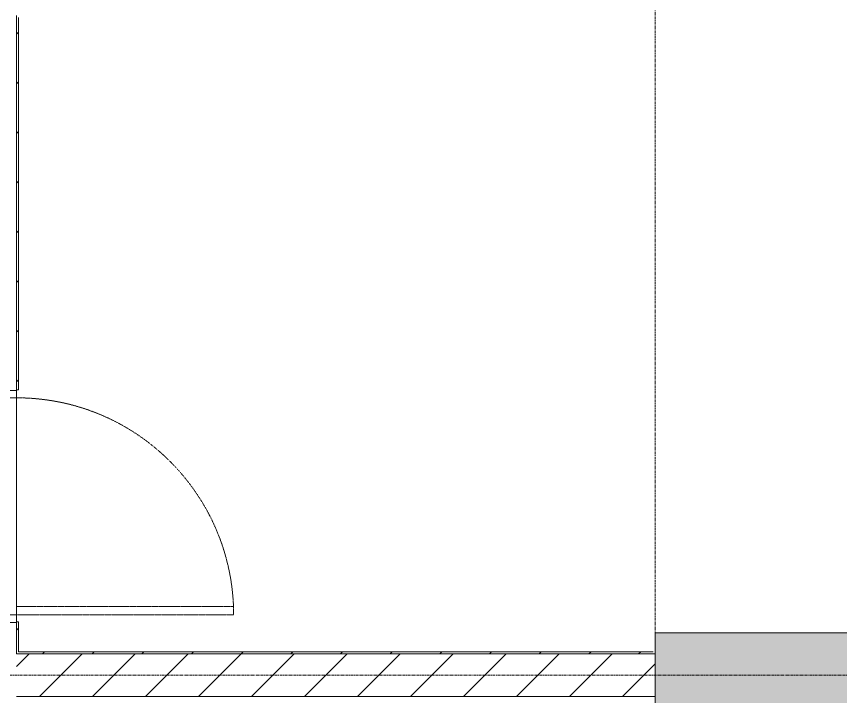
# Model space of a CAD drawing. Header units: millimetres. Extents: x 5359 to 218750, y -16347 to 109893.
# Drawn here: x 119053 to 122923, y 45237 to 48432 of the extents above; entities that cross this region are included whole.
import ezdxf

# ---------------------------------------------------------------- set-up
doc = ezdxf.new("R2010")
doc.units = ezdxf.units.MM
doc.linetypes.add('Grid Line', pattern=[22.225, 12.7, -3.175, 3.175, -3.175])
doc.linetypes.add('NET VAN', pattern=[1.06, 0.53, -0.53])
for name, color, linetype, lineweight in [('0-1', 7, 'Continuous', 5), ('A-DETL-GENF-2', 9, 'NET VAN', 9), ('A-DOOR', 31, 'Continuous', 9), ('A-DOOR-FRAM', 31, 'Continuous', 9), ('A-FLOR-1', 9, 'Continuous', 9), ('A-WALL-3', 113, 'Continuous', 18), ('A-WALL-PATT-2', 9, 'Continuous', 9), ('A-WALL-PATT-3', 111, 'Continuous', 9), ('I-WALL-1', 53, 'Continuous', 18), ('S-COLS-2', 53, 'Continuous', 18), ('S-COLS-3', 9, 'Continuous', 9), ('S-GRID-1', 1, 'Grid Line', 9)]:
    doc.layers.add(name, color=color, linetype=linetype, lineweight=lineweight)
pattern_1 = [(45, (0, 0), (-116.67262, 116.67262), [])]

# ---------------------------------------------------------------- blocks, each defined once
blk = doc.blocks.new('M_Concrete-Rectangular-Column2 - 400x1300-812637-TKCS_MB ĐỊNH VỊ CỔNG-HÀNG RÀO')
at = {"layer": 'S-COLS-3'}
blk.add_hatch(color=256, dxfattribs=at).paths.add_polyline_path([(-650, 200), (-650, -200), (650, -200), (650, 200), (162, 200)])
at = {"layer": 'S-COLS-2'}
for p, q in [((-650, 200), (650, 200)), ((-650, -200), (-650, 200)), ((650, 200), (650, -200)), ((650, -200), (-650, -200))]:
    blk.add_line(p, q, dxfattribs=at)
blk = doc.blocks.new('NCV_TKTC_KET CAU_rvt-1-TKCS_MB ĐỊNH VỊ CỔNG-HÀNG RÀO')
at = {"layer": 'S-COLS-3'}
blk.add_blockref('M_Concrete-Rectangular-Column2 - 400x1300-812637-TKCS_MB ĐỊNH VỊ CỔNG-HÀNG RÀO', (122702.6, 45336.9), dxfattribs=at)
blk = doc.blocks.new('NCV_TKTC_TANG 1_rvt-1-TKCS_MB ĐỊNH VỊ CỔNG-HÀNG RÀO')
at = {"layer": 'A-WALL-PATT-2'}
h = blk.add_hatch(dxfattribs=at)
h.set_pattern_fill('FP_3', color=256, style=0, pattern_type=2)
h.set_pattern_definition(pattern_1)
h.paths.add_polyline_path([(119062.6, 45436.9), (119062.6, 45587.4), (119052.6, 45587.4), (119052.6, 45436.9)])
h.paths.add_polyline_path([(119062.6, 46677.4), (119062.6, 48436.9), (119052.6, 48436.9), (119052.6, 46677.4)])
h = blk.add_hatch(dxfattribs=at)
h.set_pattern_fill('FP_3', color=256, style=0, pattern_type=2)
h.set_pattern_definition(pattern_1)
h.paths.add_polyline_path([(121560.4, 45436.9), (122042.6, 45436.9), (122042.6, 45446.9), (119062.6, 45446.9), (119062.6, 45436.9), (119139.5, 45436.9)])
at = {"layer": 'A-FLOR-1'}
for p, q in [((119052.6, 46677.4), (119052.6, 45587.4)), ((119052.7, 45587.4), (119052.7, 46677.4))]:
    blk.add_line(p, q, dxfattribs=at)
at = {"layer": 'I-WALL-1'}
for p, q in [((119052.6, 48436.9), (119052.6, 46677.4)), ((119062.6, 46677.4), (119062.6, 48426.9)), ((119052.6, 46677.4), (119062.6, 46677.4)), ((119062.6, 45587.4), (119052.6, 45587.4)), ((119052.6, 45587.4), (119052.6, 45436.9)), ((119062.6, 45446.9), (119062.6, 45587.4)), ((119052.6, 45436.9), (119062.6, 45436.9)), ((122042.6, 45446.9), (119062.6, 45446.9)), ((119062.6, 45436.9), (122042.6, 45436.9))]:
    blk.add_line(p, q, dxfattribs=at)
blk = doc.blocks.new('FD_05 - FD_05-1000x2200mm-835434-TKCS_MB ĐỊNH VỊ CỔNG-HÀNG RÀO')
at = {"layer": 'A-DETL-GENF-2'}
for p, q in [((470, 100), (470, 1120)), ((470, 1120), (510, 1120)), ((510, 1120), (510, 100)), ((510, 100), (470, 100))]:
    blk.add_line(p, q, dxfattribs=at)
blk.add_arc((510, 100), 1020, 92.2475, 180, dxfattribs=at)
at = {"layer": 'A-DOOR-FRAM'}
for p, q in [((-510, 100), (-545, 100)), ((-545, 100), (-545, -100)), ((-510, 60), (-510, 100)), ((545, 100), (510, 100)), ((510, 100), (510, 60)), ((545, -100), (545, 100)), ((-500, 60), (-510, 60)), ((-500, -100), (-500, 60)), ((510, 60), (500, 60)), ((500, 60), (500, -100)), ((-545, -100), (-500, -100)), ((500, -100), (545, -100))]:
    blk.add_line(p, q, dxfattribs=at)

msp = doc.modelspace()

# ---------------------------------------------------------------- hatches: boundary and pattern name
at = {"layer": 'A-WALL-PATT-3'}
h = msp.add_hatch(dxfattribs=at)
h.set_pattern_fill('FP_1', color=256, style=0, pattern_type=2)
h.set_pattern_definition([(45, (0, 0), (-124.4508, 124.4508), [])])
h.paths.add_polyline_path([(121560.4, 45236.9), (122052.6, 45236.9), (122052.6, 45436.9), (119052.5, 45436.9), (119052.5, 45236.9), (119139.5, 45236.9)])
h.paths.add_polyline_path([(118502.5, 45236.9), (118852.5, 45236.9), (118852.5, 45436.9), (118502.5, 45436.9)])

# ---------------------------------------------------------------- linework, layer by layer
at = {"layer": 'A-WALL-3'}
for p, q in [((122052.6, 45436.9), (119052.5, 45436.9)), ((119052.5, 45236.9), (122052.6, 45236.9))]:
    msp.add_line(p, q, dxfattribs=at)
at = {"layer": 'S-GRID-1'}
for p, q in [((122052.6, 13102.5), (122052.6, 80482.7)), ((132680.6, 45336.9), (27631.1, 45336.9))]:
    msp.add_line(p, q, dxfattribs=at)

# ---------------------------------------------------------------- block references
at = {"layer": '0-1'}
for name in ['NCV_TKTC_KET CAU_rvt-1-TKCS_MB ĐỊNH VỊ CỔNG-HÀNG RÀO', 'NCV_TKTC_TANG 1_rvt-1-TKCS_MB ĐỊNH VỊ CỔNG-HÀNG RÀO']:
    msp.add_blockref(name, (0, 0), dxfattribs=at)
at = {"layer": 'A-DOOR', "rotation": 270.0000000000001}
msp.add_blockref('FD_05 - FD_05-1000x2200mm-835434-TKCS_MB ĐỊNH VỊ CỔNG-HÀNG RÀO', (118952.5, 46130.3), dxfattribs=at)

doc.saveas('drawing.dxf')
